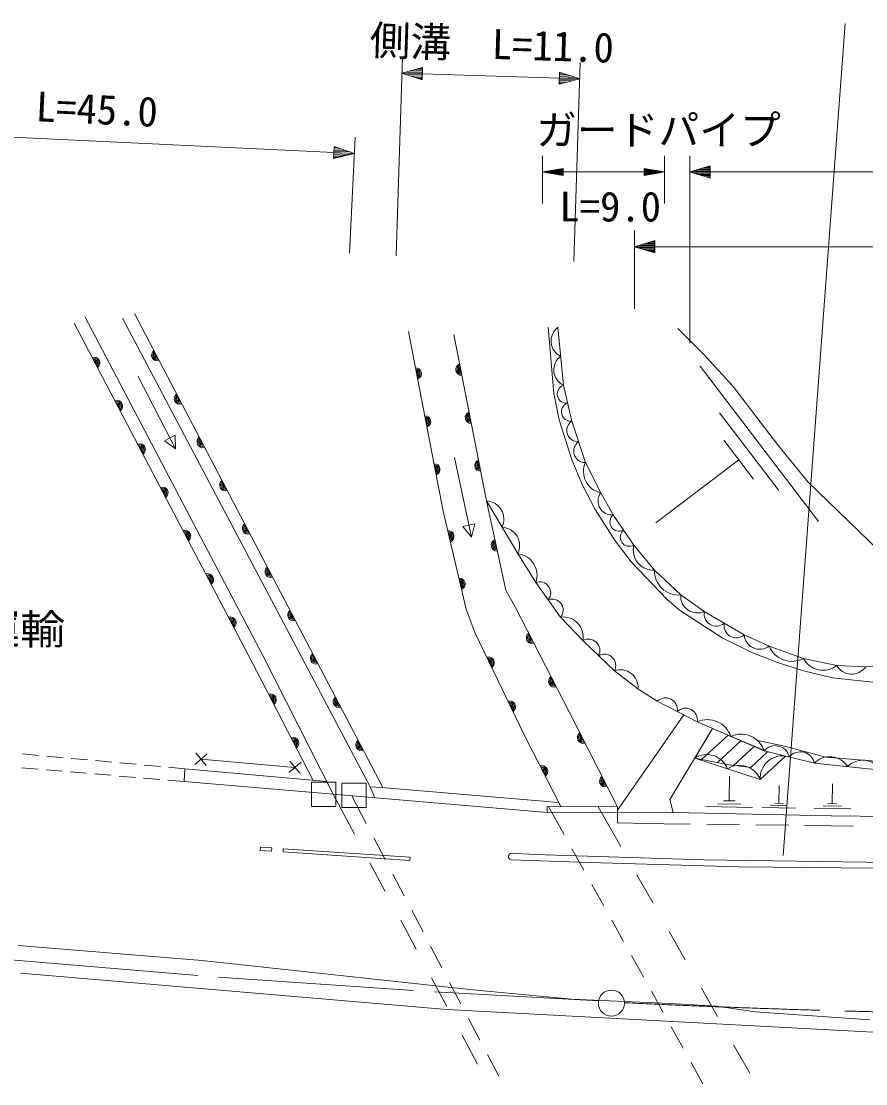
# Model space of a CAD drawing. Units: millimetres, scale not verified. Extents: x 40000 to 680000, y 20000 to 380000.
# Drawn here: x 135008 to 186801, y 264112 to 329308 of the extents above; entities that cross this region are included whole.
import ezdxf
from ezdxf.enums import TextEntityAlignment as Align

# ---------------------------------------------------------------- set-up
doc = ezdxf.new("R2010")
doc.units = ezdxf.units.MM
doc.header["$LTSCALE"] = 1000
doc.linetypes.add('CHAIN', pattern=[18.5, 12, -1.5, 3.5, -1.5])
for name, color, linetype, lineweight in [('M-BGD', 7, 'Continuous', 13), ('M-BMK', 2, 'CHAIN', 13), ('M-BMK-ROW', 30, 'Continuous', 13), ('M-BMK-SRVR', 3, 'Continuous', 13), ('M-STR-HTXT', 7, 'Continuous', 13), ('M-STR-STR1', 1, 'Continuous', 13), ('M-STR-STRC', 7, 'Continuous', 13), ('M-STR-STRD', 7, 'Continuous', 13)]:
    doc.layers.add(name, color=color, linetype=linetype, lineweight=lineweight)
doc.styles.add('ＭＳ ゴシック', font='')
doc.styles.get('ＭＳ ゴシック').set_extended_font_data('MS Gothic')

msp = doc.modelspace()

# ---------------------------------------------------------------- linework, layer by layer
at = {"layer": 'M-BGD'}
for p, q in [((138935, 311143), (149837, 290357)), ((141208, 311089), (156401, 282323)), ((141954, 311382), (157186, 282284)), ((149158, 290006), (138258, 310788)), ((167328, 310529), (167666, 306465)), ((167920, 310529), (168259, 306973)), ((176895, 308836), (175286, 310445)), ((160887, 299253), (158758, 310263)), ((161539, 310084), (163540, 299878)), ((178673, 306889), (176895, 308836)), ((176653, 308138), (183912, 298610)), ((142175, 307517), (144463, 303071)), ((167666, 306465), (168005, 304857)), ((168259, 306973), (168767, 304772)), ((181382, 303333), (178673, 306889)), ((177833, 305272), (181462, 300508)), ((168005, 304857), (168767, 302401)), ((168767, 304772), (169614, 302232)), ((143786, 303566), (144453, 303909)), ((144453, 303909), (144463, 303071)), ((144463, 303071), (143786, 303566)), ((178105, 303597), (179920, 301215)), ((183245, 301047), (181382, 303333)), ((161576, 302546), (162614, 297655)), ((168767, 302401), (169444, 300793)), ((169614, 302232), (170545, 300369)), ((179012, 302406), (173931, 298534)), ((169444, 300793), (170206, 299353)), ((188664, 295797), (183245, 301047)), ((170545, 300369), (171307, 299015)), ((162298, 293240), (160887, 299253)), ((165465, 296644), (163540, 299878)), ((163540, 299878), (164727, 294408)), ((170206, 299353), (171392, 297491)), ((171307, 299015), (172577, 297152)), ((162092, 298311), (162825, 298467)), ((162614, 297655), (162092, 298311)), ((162825, 298467), (162614, 297655)), ((171392, 297491), (172408, 296136)), ((166566, 294866), (165465, 296644)), ((172577, 297152), (173847, 295628)), ((172408, 296136), (174609, 293850)), ((173847, 295628), (175456, 294104)), ((168090, 292749), (166566, 294866)), ((164727, 294408), (165325, 293345)), ((175456, 294104), (176895, 293088)), ((174609, 293850), (175371, 293173)), ((162856, 291764), (162298, 293240)), ((165325, 293345), (168624, 286885)), ((169444, 291310), (168090, 292749)), ((175371, 293173), (177996, 291479)), ((176895, 293088), (179350, 291649)), ((165880, 285484), (162856, 291764)), ((177996, 291479), (179858, 290548)), ((179350, 291649), (180874, 290971)), ((171392, 289447), (169444, 291310)), ((180874, 290971), (182991, 290209)), ((149837, 290357), (154142, 281878)), ((179858, 290548), (181382, 289955)), ((182991, 290209), (185023, 289786)), ((186801, 289701), (225207, 290219)), ((152910, 282727), (149158, 290006)), ((181382, 289955), (182991, 289447)), ((185023, 289786), (186801, 289701)), ((172831, 288347), (171392, 289447)), ((182991, 289447), (184769, 289024)), ((184769, 289024), (187817, 288685)), ((174016, 287585), (172831, 288347)), ((176472, 286315), (174016, 287585)), ((168624, 286885), (171580, 281096)), ((175650, 286739), (171578, 280905)), ((180572, 284536), (176472, 286315)), ((177401, 285912), (174791, 281545)), ((176317, 284099), (177401, 285912)), ((177401, 285912), (180784, 284485)), ((168109, 281120), (165880, 285484)), ((178355, 285509), (176735, 284016)), ((179165, 285168), (177706, 283823)), ((181811, 284824), (180084, 285201)), ((136082, 284256), (135086, 284346)), ((145648, 283708), (146414, 284351)), ((146352, 283646), (145709, 284412)), ((179974, 284826), (178697, 283649)), ((180784, 284485), (179745, 283527)), ((183653, 283784), (180572, 284536)), ((184357, 284160), (181811, 284824)), ((137576, 284120), (136580, 284211)), ((139070, 283984), (138074, 284075)), ((140564, 283849), (139568, 283939)), ((142057, 283713), (141062, 283803)), ((143551, 283577), (142555, 283668)), ((151795, 283527), (146031, 284029)), ((151412, 283206), (152178, 283849)), ((152116, 283144), (151473, 283910)), ((178413, 283682), (176317, 284099)), ((180328, 282778), (176317, 284099)), ((179745, 283527), (178413, 283682)), ((181874, 284219), (180328, 282778)), ((187720, 283356), (183653, 283784)), ((187656, 283894), (184357, 284160)), ((136028, 283419), (135032, 283504)), ((137523, 283292), (136527, 283376)), ((139018, 283165), (138021, 283249)), ((140512, 283037), (139516, 283122)), ((142007, 282910), (141010, 282995)), ((145045, 283441), (144049, 283532)), ((145045, 283441), (144996, 282656)), ((153750, 282651), (145045, 283441)), ((178429, 281474), (178453, 282993)), ((143501, 282783), (142505, 282868)), ((144996, 282656), (144000, 282741)), ((144996, 282656), (154142, 281878)), ((157110, 282291), (156401, 282323)), ((156401, 282323), (156694, 281661)), ((181478, 281319), (181495, 282413)), ((184752, 281297), (184771, 282510)), ((156170, 280078), (155277, 281781)), ((167982, 281368), (157110, 282291)), ((168299, 279398), (167336, 281125)), ((174791, 281545), (174981, 280749)), ((179848, 281072), (176999, 281117)), ((179139, 281273), (177714, 281295)), ((178785, 281468), (178073, 281480)), ((182498, 281030), (180448, 281062)), ((181988, 281174), (180963, 281191)), ((181734, 281315), (181221, 281323)), ((185884, 280976), (183610, 281012)), ((185318, 281137), (184181, 281155)), ((185036, 281293), (184467, 281302)), ((171577, 280733), (171573, 280125)), ((174981, 280749), (171577, 280733)), ((174981, 280749), (184684, 280557)), ((184684, 280557), (212370, 280219)), ((171573, 280125), (174430, 280065)), ((174430, 280065), (176055, 280045)), ((177055, 280033), (179055, 280008)), ((180055, 279996), (182054, 279971)), ((183054, 279959), (184679, 279939)), ((184679, 279939), (186034, 279923)), ((157330, 277864), (156634, 279192)), ((169516, 277214), (168785, 278525)), ((158490, 275649), (157794, 276978)), ((170733, 275031), (170002, 276341)), ((159650, 273435), (158954, 274763)), ((171950, 272847), (171219, 274157)), ((160811, 271220), (160114, 272549)), ((173167, 270663), (172436, 271973)), ((161971, 269006), (161275, 270335)), ((174384, 268479), (173653, 269790)), ((163131, 266791), (162435, 268120)), ((175601, 266295), (174870, 267606)), ((164291, 264577), (163595, 265906)), ((176818, 264112), (176087, 265422))]:
    msp.add_line(p, q, dxfattribs=at)
for centre, radius, start, end in [((168550, 309692), 1048, 126.95173, 243.92893), ((143357, 308818), 354, 126.42915, 288.83433), ((143357, 308818), 283, 128.65319, 286.61029), ((139479, 308342), 354, 306.47433, 108.8795), ((139479, 308342), 283, 308.69837, 106.65547), ((139479, 308342), 212, 312.44469, 102.90914), ((139479, 308342), 142, 320.15642, 95.19741), ((139479, 308342), 100, 330.47408, 84.87975), ((139479, 308342), 100, 330.47408, 84.87975), ((143357, 308818), 212, 132.39951, 282.86396), ((143357, 308818), 142, 140.11124, 275.15223), ((143357, 308818), 100, 150.42891, 264.83457), ((143357, 308818), 100, 150.42891, 264.83457), ((168719, 307914), 1048, 126.95173, 243.92893), ((159200, 307693), 354, 289.74371, 92.14889), ((159200, 307693), 283, 291.96775, 89.92485), ((159200, 307693), 212, 295.71408, 86.17852), ((159200, 307693), 142, 303.42581, 78.46679), ((159200, 307693), 100, 313.74347, 68.14913), ((159200, 307693), 100, 313.74347, 68.14913), ((162015, 307935), 354, 109.89099, 272.29617), ((162015, 307935), 283, 112.11503, 270.07213), ((162015, 307935), 212, 115.86135, 266.3258), ((162015, 307935), 142, 123.57308, 258.61407), ((162015, 307935), 100, 133.89075, 248.29641), ((162015, 307935), 100, 133.89075, 248.29641), ((144748, 306161), 354, 126.42915, 288.83433), ((168453, 306439), 569, 109.95938, 276.02986), ((140873, 305685), 354, 306.47433, 108.8795), ((140873, 305685), 283, 308.69837, 106.65547), ((140873, 305685), 212, 312.44469, 102.90914), ((140873, 305685), 142, 320.15642, 95.19741), ((140873, 305685), 100, 330.47408, 84.87975), ((140873, 305685), 100, 330.47408, 84.87975), ((144748, 306161), 283, 128.65319, 286.61029), ((144748, 306161), 212, 132.39951, 282.86396), ((144748, 306161), 142, 140.11124, 275.15223), ((144748, 306161), 100, 150.42891, 264.83457), ((144748, 306161), 100, 150.42891, 264.83457), ((168707, 305338), 569, 109.95938, 276.02986), ((162593, 304991), 354, 109.89099, 272.29617), ((162593, 304991), 283, 112.11503, 270.07213), ((162593, 304991), 212, 115.86135, 266.3258), ((159770, 304748), 354, 289.74371, 92.14889), ((159770, 304748), 283, 291.96775, 89.92485), ((159770, 304748), 212, 295.71408, 86.17852), ((159770, 304748), 142, 303.42581, 78.46679), ((159770, 304748), 100, 313.74347, 68.14913), ((159770, 304748), 100, 313.74347, 68.14913), ((162593, 304991), 142, 123.57308, 258.61407), ((162593, 304991), 100, 133.89075, 248.29641), ((162593, 304991), 100, 133.89075, 248.29641), ((169167, 304200), 698, 124.91587, 271.95402), ((142266, 303029), 354, 306.47433, 108.8795), ((142266, 303029), 283, 308.69837, 106.65547), ((142266, 303029), 212, 312.44469, 102.90914), ((142266, 303029), 142, 320.15642, 95.19741), ((146140, 303503), 354, 126.42915, 288.83433), ((146140, 303503), 283, 128.65319, 286.61029), ((146140, 303503), 212, 132.39951, 282.86396), ((146140, 303503), 142, 140.11124, 275.15223), ((146140, 303503), 100, 150.42891, 264.83457), ((146140, 303503), 100, 150.42891, 264.83457), ((169590, 302930), 698, 124.91587, 271.95402), ((142266, 303029), 100, 330.47408, 84.87975), ((142266, 303029), 100, 330.47408, 84.87975), ((160339, 301802), 354, 289.74371, 92.14889), ((160339, 301802), 283, 291.96775, 89.92485), ((160339, 301802), 212, 295.71408, 86.17852), ((160339, 301802), 142, 303.42581, 78.46679), ((160339, 301802), 100, 313.74347, 68.14913), ((160339, 301802), 100, 313.74347, 68.14913), ((163170, 302047), 354, 109.89099, 272.29617), ((163170, 302047), 283, 112.11503, 270.07213), ((163170, 302047), 212, 115.86135, 266.3258), ((163170, 302047), 142, 123.57308, 258.61407), ((163170, 302047), 100, 133.89075, 248.29641), ((163170, 302047), 100, 133.89075, 248.29641), ((170825, 301674), 1334, 155.26568, 257.86442), ((143660, 300372), 354, 306.47433, 108.8795), ((143660, 300372), 283, 308.69837, 106.65547), ((143660, 300372), 212, 312.44469, 102.90914), ((147531, 300845), 354, 126.42915, 288.83433), ((147531, 300845), 283, 128.65319, 286.61029), ((147531, 300845), 212, 132.39951, 282.86396), ((147531, 300845), 142, 140.11124, 275.15223), ((147531, 300845), 100, 150.42891, 264.83457), ((147531, 300845), 100, 150.42891, 264.83457), ((143660, 300372), 142, 320.15642, 95.19741), ((143660, 300372), 100, 330.47408, 84.87975), ((143660, 300372), 100, 330.47408, 84.87975), ((171234, 299866), 854, 143.84431, 274.87119), ((163475, 298744), 1135, 334.78768, 86.73826), ((171680, 298587), 568, 131.13155, 297.4422), ((145053, 297715), 354, 306.47433, 108.8795), ((145053, 297715), 283, 308.69837, 106.65547), ((148922, 298187), 354, 126.42915, 288.83433), ((148922, 298187), 283, 128.65319, 286.61029), ((148922, 298187), 212, 132.39951, 282.86396), ((148922, 298187), 142, 140.11124, 275.15223), ((148922, 298187), 100, 150.42891, 264.83457), ((148922, 298187), 100, 150.42891, 264.83457), ((161197, 297695), 354, 291.99786, 94.40304), ((161197, 297695), 283, 294.2219, 92.179), ((164438, 297128), 1135, 334.78768, 86.73826), ((172315, 297656), 568, 131.13155, 297.4422), ((145053, 297715), 212, 312.44469, 102.90914), ((145053, 297715), 142, 320.15642, 95.19741), ((145053, 297715), 100, 330.47408, 84.87975), ((145053, 297715), 100, 330.47408, 84.87975), ((161197, 297695), 212, 297.96822, 88.43267), ((161197, 297695), 142, 305.67995, 80.72094), ((161197, 297695), 100, 315.99762, 70.40328), ((161197, 297695), 100, 315.99762, 70.40328), ((164187, 297154), 354, 111.0427, 273.44788), ((164187, 297154), 283, 113.26674, 271.22384), ((164187, 297154), 212, 117.01307, 267.47752), ((164187, 297154), 142, 124.7248, 259.76579), ((164187, 297154), 100, 135.04246, 249.44812), ((164187, 297154), 100, 135.04246, 249.44812), ((165298, 295311), 1343, 340.64389, 82.87507), ((173776, 296860), 1234, 166.30185, 273.30929), ((146447, 295058), 354, 306.47433, 108.8795), ((146447, 295058), 283, 308.69837, 106.65547), ((150314, 295529), 354, 126.42915, 288.83433), ((150314, 295529), 283, 128.65319, 286.61029), ((150314, 295529), 212, 132.39951, 282.86396), ((150314, 295529), 142, 140.11124, 275.15223), ((150314, 295529), 100, 150.42891, 264.83457), ((150314, 295529), 100, 150.42891, 264.83457), ((175324, 295576), 1478, 177.97113, 275.12519), ((146447, 295058), 212, 312.44469, 102.90914), ((146447, 295058), 142, 320.15642, 95.19741), ((146447, 295058), 100, 330.47408, 84.87975), ((146447, 295058), 100, 330.47408, 84.87975), ((161882, 294774), 354, 291.99786, 94.40304), ((161882, 294774), 283, 294.2219, 92.179), ((161882, 294774), 212, 297.96822, 88.43267), ((161882, 294774), 142, 305.67995, 80.72094), ((161882, 294774), 100, 315.99762, 70.40328), ((161882, 294774), 100, 315.99762, 70.40328), ((166805, 294234), 675, 320.79161, 110.71616), ((176479, 294026), 1026, 175.62378, 293.94103), ((167567, 293176), 675, 320.79161, 110.71616), ((147840, 292402), 354, 306.47433, 108.8795), ((151705, 292871), 354, 126.42915, 288.83433), ((151705, 292871), 283, 128.65319, 286.61029), ((151705, 292871), 212, 132.39951, 282.86396), ((151705, 292871), 142, 140.11124, 275.15223), ((151705, 292871), 100, 150.42891, 264.83457), ((151705, 292871), 100, 150.42891, 264.83457), ((168238, 291532), 1227, 349.59198, 96.93661), ((177638, 292949), 756, 169.42841, 309.81334), ((147840, 292402), 283, 308.69837, 106.65547), ((147840, 292402), 212, 312.44469, 102.90914), ((147840, 292402), 142, 320.15642, 95.19741), ((147840, 292402), 100, 330.47408, 84.87975), ((147840, 292402), 100, 330.47408, 84.87975), ((178866, 292230), 756, 169.42841, 309.81334), ((166341, 291475), 354, 125.85132, 288.2565), ((166341, 291475), 283, 128.07536, 286.03246), ((166341, 291475), 212, 131.82169, 282.28614), ((166341, 291475), 142, 139.53342, 274.57441), ((166341, 291475), 100, 149.85108, 264.25674), ((166341, 291475), 100, 149.85108, 264.25674), ((180293, 291717), 945, 184.14254, 307.93248), ((169790, 290697), 704, 333.10845, 119.43761), ((182277, 291546), 1515, 202.26952, 298.13273), ((153096, 290213), 354, 126.42915, 288.83433), ((153096, 290213), 283, 128.65319, 286.61029), ((153096, 290213), 212, 132.39951, 282.86396), ((153096, 290213), 142, 140.11124, 275.15223), ((153096, 290213), 100, 150.42891, 264.83457), ((153096, 290213), 100, 150.42891, 264.83457), ((163668, 289952), 354, 304.51673, 106.92191), ((163668, 289952), 283, 306.74077, 104.69787), ((163668, 289952), 212, 310.48709, 100.95154), ((170764, 289766), 704, 333.10845, 119.43761), ((184176, 290807), 1327, 206.78388, 309.67954), ((163668, 289952), 142, 318.19882, 93.23981), ((163668, 289952), 100, 328.51648, 82.92215), ((163668, 289952), 100, 328.51648, 82.92215), ((171765, 288444), 1071, 354.80666, 110.38263), ((185938, 290285), 1042, 208.61973, 325.92764), ((167705, 288804), 354, 125.85132, 288.2565), ((167705, 288804), 283, 128.07536, 286.03246), ((167705, 288804), 212, 131.82169, 282.28614), ((167705, 288804), 142, 139.53342, 274.57441), ((167705, 288804), 100, 149.85108, 264.25674), ((167705, 288804), 100, 149.85108, 264.25674), ((150298, 287675), 354, 306.0704, 108.47557), ((150298, 287675), 283, 308.29443, 106.25154), ((150298, 287675), 212, 312.04076, 102.50521), ((150298, 287675), 142, 319.75249, 94.79348), ((150298, 287675), 100, 330.07015, 84.47582), ((150298, 287675), 100, 330.07015, 84.47582), ((154488, 287556), 354, 126.42915, 288.83433), ((154488, 287556), 283, 128.65319, 286.61029), ((154488, 287556), 212, 132.39951, 282.86396), ((154488, 287556), 142, 140.11124, 275.15223), ((154488, 287556), 100, 150.42891, 264.83457), ((154488, 287556), 100, 150.42891, 264.83457), ((164970, 287249), 354, 304.51673, 106.92191), ((164970, 287249), 283, 306.74077, 104.69787), ((174526, 287065), 728, 350.8786, 134.42165), ((164970, 287249), 212, 310.48709, 100.95154), ((164970, 287249), 142, 318.19882, 93.23981), ((164970, 287249), 100, 328.51648, 82.92215), ((164970, 287249), 100, 328.51648, 82.92215), ((175753, 286430), 728, 350.8786, 134.42165), ((177100, 284954), 1499, 18.34452, 114.76942), ((169468, 285351), 354, 125.8431, 288.24828), ((169468, 285351), 283, 128.06714, 286.02424), ((179150, 284065), 1499, 18.34452, 114.76942), ((151673, 285008), 354, 306.0704, 108.47557), ((151673, 285008), 283, 308.29443, 106.25154), ((151673, 285008), 212, 312.04076, 102.50521), ((151673, 285008), 142, 319.75249, 94.79348), ((151673, 285008), 100, 330.07015, 84.47582), ((151673, 285008), 100, 330.07015, 84.47582), ((155879, 284898), 354, 126.42915, 288.83433), ((155879, 284898), 283, 128.65319, 286.61029), ((155879, 284898), 212, 132.39951, 282.86396), ((155879, 284898), 142, 140.11124, 275.15223), ((155879, 284898), 100, 150.42891, 264.83457), ((155879, 284898), 100, 150.42891, 264.83457), ((169468, 285351), 212, 131.81347, 282.27792), ((169468, 285351), 142, 139.5252, 274.56619), ((169468, 285351), 100, 149.84286, 264.24852), ((169468, 285351), 100, 149.84286, 264.24852), ((177050, 282948), 1364, 21.07441, 122.44817), ((181253, 283981), 878, 11.79097, 140.762), ((182793, 283605), 878, 11.79097, 140.762), ((166946, 283277), 354, 305.8431, 108.24828), ((179055, 282287), 1364, 21.07441, 122.44817), ((181692, 282864), 1367, 82.33701, 183.62244), ((184586, 282886), 1295, 31.87101, 136.11097), ((186620, 282672), 1295, 31.87101, 136.11097), ((166946, 283277), 283, 308.06714, 106.02424), ((166946, 283277), 212, 311.81347, 102.27792), ((166946, 283277), 142, 319.5252, 94.56619), ((166946, 283277), 100, 329.84286, 84.24852), ((166946, 283277), 100, 329.84286, 84.24852), ((170832, 282679), 354, 125.8431, 288.24828), ((170832, 282679), 283, 128.06714, 286.02424), ((170832, 282679), 212, 131.81347, 282.27792), ((170832, 282679), 142, 139.5252, 274.56619), ((170832, 282679), 100, 149.84286, 264.24852), ((170832, 282679), 100, 149.84286, 264.24852)]:
    msp.add_arc(centre, radius, start, end, dxfattribs=at)
at = {"layer": 'M-BMK'}
for p, q in [((133884, 271752), (147092, 270651)), ((147092, 270651), (160344, 269748)), ((160344, 269748), (170418, 269203))]:
    msp.add_line(p, q, dxfattribs=at)
msp.add_arc((203370, 924701), 656367, 267.261, 274.56976, dxfattribs=at)
at = {"layer": 'M-BMK-ROW'}
for p, q in [((154310, 282624), (152810, 282624)), ((152810, 282624), (152810, 281124)), ((154310, 281124), (154310, 282624)), ((156172, 282553), (154672, 282553)), ((154672, 282553), (154672, 281053)), ((156172, 281053), (156172, 282553)), ((152810, 281124), (154310, 281124)), ((154672, 281053), (156172, 281053))]:
    msp.add_line(p, q, dxfattribs=at)
at = {"layer": 'M-BMK-SRVR'}
msp.add_circle((171205, 269060), 800, dxfattribs=at)
at = {"layer": 'M-STR-HTXT'}
for p, q in [((157992, 314905), (158383, 327126)), ((168902, 314556), (169293, 326777)), ((158351, 326126), (159612, 326461)), ((158351, 326126), (159588, 325711)), ((158351, 326126), (159600, 326086)), ((159598, 326011), (158598, 326043)), ((159603, 326161), (158603, 326193)), ((158855, 326260), (159605, 326236)), ((159607, 326311), (159108, 326327)), ((159360, 326394), (159610, 326386)), ((159588, 325711), (159612, 326461)), ((159600, 326086), (168012, 325817)), ((168024, 326192), (168000, 325442)), ((168019, 326042), (168518, 326026)), ((168271, 326109), (168021, 326117)), ((169261, 325777), (168024, 326192)), ((158846, 325960), (159595, 325936)), ((159593, 325861), (159093, 325877)), ((159341, 325794), (159591, 325786)), ((169261, 325777), (168000, 325442)), ((168252, 325509), (168002, 325517)), ((168004, 325592), (168504, 325576)), ((168756, 325643), (168007, 325667)), ((168009, 325742), (169009, 325710)), ((169261, 325777), (168012, 325817)), ((168014, 325892), (169013, 325860)), ((168766, 325943), (168016, 325967)), ((112442, 323231), (154183, 321257)), ((155143, 315078), (155479, 322197)), ((154201, 321632), (154166, 320883)), ((154194, 321482), (154694, 321458)), ((154447, 321545), (154198, 321557)), ((155432, 321198), (154201, 321632)), ((155432, 321198), (154166, 320883)), ((154419, 320946), (154169, 320958)), ((154173, 321032), (154672, 321009)), ((154926, 321072), (154176, 321107)), ((154180, 321182), (155179, 321135)), ((155432, 321198), (154183, 321257)), ((154187, 321332), (155186, 321285)), ((154940, 321372), (154191, 321407)), ((166986, 318133), (166986, 321058)), ((174459, 318133), (174459, 321058)), ((176003, 309564), (176003, 321058)), ((166986, 320058), (168236, 320266)), ((167486, 320141), (168236, 320141)), ((168236, 320183), (167736, 320183)), ((167986, 320224), (168236, 320224)), ((168236, 319849), (168236, 320266)), ((174459, 320058), (173209, 320266)), ((173209, 320266), (173209, 319849)), ((173459, 320224), (173209, 320224)), ((173209, 320183), (173709, 320183)), ((173959, 320141), (173209, 320141)), ((176003, 320058), (177253, 320433)), ((177253, 320133), (176253, 320133)), ((176503, 320208), (177253, 320208)), ((177253, 320283), (176753, 320283)), ((177003, 320358), (177253, 320358)), ((177253, 319683), (177253, 320433)), ((166986, 320058), (168236, 319849)), ((166986, 320058), (168236, 320058)), ((168236, 320099), (167236, 320099)), ((168236, 320016), (167236, 320016)), ((167486, 319974), (168236, 319974)), ((168236, 319933), (167736, 319933)), ((167986, 319891), (168236, 319891)), ((168236, 320058), (173209, 320058)), ((173209, 320099), (174209, 320099)), ((174459, 320058), (173209, 319849)), ((174459, 320058), (173209, 320058)), ((173209, 320016), (174209, 320016)), ((173959, 319974), (173209, 319974)), ((173209, 319933), (173709, 319933)), ((173459, 319891), (173209, 319891)), ((176003, 320058), (177253, 319683)), ((176003, 320058), (177253, 320058)), ((177253, 319983), (176253, 319983)), ((176503, 319908), (177253, 319908)), ((177253, 319833), (176753, 319833)), ((177003, 319758), (177253, 319758)), ((177253, 320058), (229859, 320058)), ((172616, 311657), (172616, 316474)), ((172616, 315474), (173866, 315849)), ((173866, 315549), (172866, 315549)), ((173116, 315624), (173866, 315624)), ((173866, 315699), (173366, 315699)), ((173616, 315774), (173866, 315774)), ((173866, 315099), (173866, 315849)), ((172616, 315474), (173866, 315099)), ((172616, 315474), (173866, 315474)), ((173866, 315399), (172866, 315399)), ((173116, 315324), (173866, 315324)), ((173866, 315249), (173366, 315249)), ((173616, 315174), (173866, 315174)), ((173866, 315474), (229859, 315474))]:
    msp.add_line(p, q, dxfattribs=at)
at = {"layer": 'M-STR-STR1'}
for p, q in [((167257, 280762), (154142, 281878)), ((155450, 279432), (154142, 281878)), ((167260, 281125), (167257, 280762)), ((171580, 281096), (167260, 281125)), ((171779, 278664), (170393, 281104)), ((171577, 280733), (171580, 281096)), ((167257, 280762), (171577, 280733)), ((157336, 275905), (156393, 277669)), ((173755, 275186), (172767, 276925)), ((159222, 272378), (158279, 274141)), ((175731, 271708), (174743, 273447)), ((161109, 268850), (160166, 270614)), ((177707, 268231), (176719, 269969)), ((162995, 265323), (162052, 267087)), ((179683, 264753), (178695, 266492))]:
    msp.add_line(p, q, dxfattribs=at)
at = {"layer": 'M-STR-STRC'}
msp.add_line((185546, 329166), (181742, 278124), dxfattribs=at)
at = {"layer": 'M-STR-STRD'}
for p, q in [((149672, 278631), (149665, 278431)), ((149665, 278431), (150364, 278384)), ((149679, 278630), (150377, 278583)), ((150371, 278584), (150364, 278384)), ((151070, 278537), (151063, 278337)), ((151076, 278536), (158863, 278013)), ((151063, 278337), (158849, 277813)), ((158856, 278013), (158849, 277813)), ((169868, 277679), (165048, 277853)), ((165079, 278264), (166481, 278187)), ((166481, 278187), (176895, 277848)), ((176895, 277848), (188494, 277679)), ((179012, 277425), (169868, 277679)), ((187394, 277340), (179012, 277425)), ((134816, 272599), (146076, 271667)), ((146076, 271667), (162713, 269877)), ((161107, 268661), (134985, 270905)), ((162713, 269877), (168767, 269297)), ((168767, 269297), (174778, 269043)), ((187648, 267265), (161107, 268661)), ((174778, 269043), (177657, 268873)), ((177657, 268873), (180028, 268535)), ((180028, 268535), (187055, 268027))]:
    msp.add_line(p, q, dxfattribs=at)
msp.add_arc((165092, 278057), 208, 93.59648, 257.88583, dxfattribs=at)

# ---------------------------------------------------------------- texts
at = {"layer": 'M-BGD', "style": 'ＭＳ ゴシック', "width": 1.1}
msp.add_text('（有）湯田運輸', height=1833, dxfattribs=at).set_placement((128064, 290532), align=Align.BOTTOM_CENTER)
at = {"layer": 'M-STR-HTXT', "style": 'ＭＳ ゴシック'}
for s, rotation, p in [('側溝  L=11.0', 358.169, (163822, 326451)), ('側\u3000\u3000溝  L=45.0', 357.292, (133337, 322744))]:
    msp.add_text(s, height=1833, rotation=rotation, dxfattribs=at).set_placement(p, align=Align.BOTTOM_CENTER)
for s, p in [('ガードパイプ', (174088, 321167)), ('L=9.0', (171130, 316471))]:
    msp.add_text(s, height=1833, dxfattribs=at).set_placement(p, align=Align.BOTTOM_CENTER)

doc.saveas('drawing.dxf')
